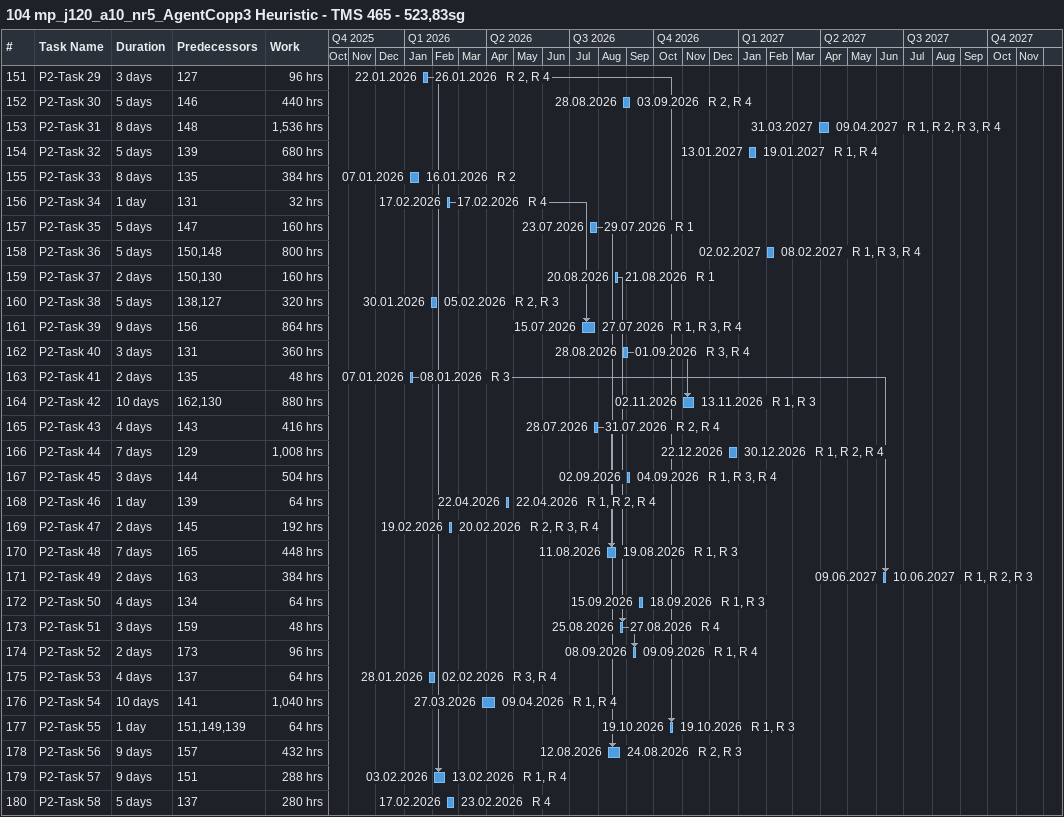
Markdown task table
104 mp_j120_a10_nr5_AgentCopp3 Heuristic - TMS 465 - 523,83sg

| ID | Task | Duration | Start | Finish | Predecessors | Resources | Work (h) |
|---|---|---|---|---|---|---|---|
| 151 | P2-Task 29 | 3d | 2026-01-22 | 2026-01-26 | 127 | R 2, R 4 | 96 |
| 152 | P2-Task 30 | 5d | 2026-08-28 | 2026-09-03 | 146 | R 2, R 4 | 440 |
| 153 | P2-Task 31 | 8d | 2027-03-31 | 2027-04-09 | 148 | R 1, R 2, R 3, R 4 | 1536 |
| 154 | P2-Task 32 | 5d | 2027-01-13 | 2027-01-19 | 139 | R 1, R 4 | 680 |
| 155 | P2-Task 33 | 8d | 2026-01-07 | 2026-01-16 | 135 | R 2 | 384 |
| 156 | P2-Task 34 | 1d | 2026-02-17 | 2026-02-17 | 131 | R 4 | 32 |
| 157 | P2-Task 35 | 5d | 2026-07-23 | 2026-07-29 | 147 | R 1 | 160 |
| 158 | P2-Task 36 | 5d | 2027-02-02 | 2027-02-08 | 150, 148 | R 1, R 3, R 4 | 800 |
| 159 | P2-Task 37 | 2d | 2026-08-20 | 2026-08-21 | 150, 130 | R 1 | 160 |
| 160 | P2-Task 38 | 5d | 2026-01-30 | 2026-02-05 | 138, 127 | R 2, R 3 | 320 |
| 161 | P2-Task 39 | 9d | 2026-07-15 | 2026-07-27 | 156 | R 1, R 3, R 4 | 864 |
| 162 | P2-Task 40 | 3d | 2026-08-28 | 2026-09-01 | 131 | R 3, R 4 | 360 |
| 163 | P2-Task 41 | 2d | 2026-01-07 | 2026-01-08 | 135 | R 3 | 48 |
| 164 | P2-Task 42 | 10d | 2026-11-02 | 2026-11-13 | 162, 130 | R 1, R 3 | 880 |
| 165 | P2-Task 43 | 4d | 2026-07-28 | 2026-07-31 | 143 | R 2, R 4 | 416 |
| 166 | P2-Task 44 | 7d | 2026-12-22 | 2026-12-30 | 129 | R 1, R 2, R 4 | 1008 |
| 167 | P2-Task 45 | 3d | 2026-09-02 | 2026-09-04 | 144 | R 1, R 3, R 4 | 504 |
| 168 | P2-Task 46 | 1d | 2026-04-22 | 2026-04-22 | 139 | R 1, R 2, R 4 | 64 |
| 169 | P2-Task 47 | 2d | 2026-02-19 | 2026-02-20 | 145 | R 2, R 3, R 4 | 192 |
| 170 | P2-Task 48 | 7d | 2026-08-11 | 2026-08-19 | 165 | R 1, R 3 | 448 |
| 171 | P2-Task 49 | 2d | 2027-06-09 | 2027-06-10 | 163 | R 1, R 2, R 3 | 384 |
| 172 | P2-Task 50 | 4d | 2026-09-15 | 2026-09-18 | 134 | R 1, R 3 | 64 |
| 173 | P2-Task 51 | 3d | 2026-08-25 | 2026-08-27 | 159 | R 4 | 48 |
| 174 | P2-Task 52 | 2d | 2026-09-08 | 2026-09-09 | 173 | R 1, R 4 | 96 |
| 175 | P2-Task 53 | 4d | 2026-01-28 | 2026-02-02 | 137 | R 3, R 4 | 64 |
| 176 | P2-Task 54 | 10d | 2026-03-27 | 2026-04-09 | 141 | R 1, R 4 | 1040 |
| 177 | P2-Task 55 | 1d | 2026-10-19 | 2026-10-19 | 151, 149, 139 | R 1, R 3 | 64 |
| 178 | P2-Task 56 | 9d | 2026-08-12 | 2026-08-24 | 157 | R 2, R 3 | 432 |
| 179 | P2-Task 57 | 9d | 2026-02-03 | 2026-02-13 | 151 | R 1, R 4 | 288 |
| 180 | P2-Task 58 | 5d | 2026-02-17 | 2026-02-23 | 137 | R 4 | 280 |
